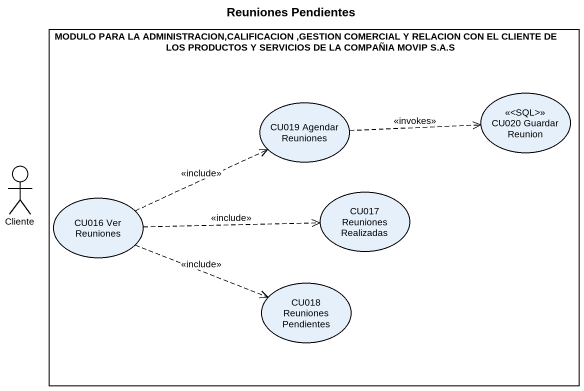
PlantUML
@startuml
title Reuniones Pendientes
rectangle "MODULO PARA LA ADMINISTRACION,CALIFICACION ,GESTION COMERCIAL Y RELACION CON EL CLIENTE DE LOS PRODUCTOS Y SERVICIOS DE LA COMPAÑIA MOVIP S.A.S" as MODULO_PARA_LA {
  usecase "CU020 Guardar Reunion" as CU020_Guardar_Reunion <<SQL>>
  usecase "CU019 Agendar Reuniones" as CU019_Agendar_Reuniones
  usecase "CU016 Ver Reuniones" as CU016_Ver_Reuniones
  usecase "CU017 Reuniones Realizadas" as CU017_Reuniones_Realizadas
  usecase "CU018 Reuniones Pendientes" as CU018_Reuniones_Pendientes
}
actor Cliente
CU019_Agendar_Reuniones .right.> CU020_Guardar_Reunion : <<invokes>>
CU016_Ver_Reuniones .right.> CU019_Agendar_Reuniones : <<include>>
CU016_Ver_Reuniones .right.> CU017_Reuniones_Realizadas : <<include>>
CU016_Ver_Reuniones .right.> CU018_Reuniones_Pendientes : <<include>>
@enduml
